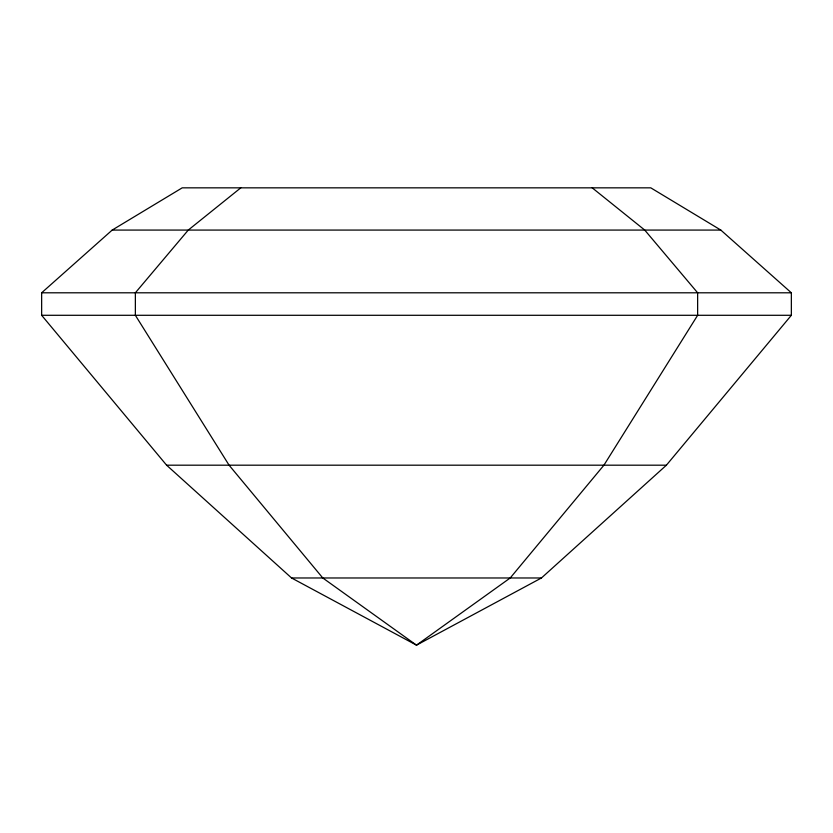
<?xml version="1.0" encoding="UTF-8"?>
<svg xmlns="http://www.w3.org/2000/svg" width="833" height="833" viewBox="0 0 833 833"><rect width="100%" height="100%" fill="white"/><g stroke="black" fill="none" stroke-linecap="round" stroke-linejoin="round"><path stroke-width="1.25" d="M666.4 465.189L791.35 315.291L791.35 292.799L720.816 230.075L650.781 187.841L182.219 187.841L112.184 230.075L41.65 292.799L41.65 315.291L166.6 465.189L291.55 577.977L416.5 645.159L541.45 577.977L666.4 465.189L166.6 465.189M240.789 187.841L188.268 230.075L135.363 292.799L135.363 315.291L229.075 465.189L322.788 577.977L416.5 645.159L510.212 577.977L603.925 465.189L697.638 315.291L697.638 292.799L644.732 230.075L592.211 187.841M112.184 230.075L720.816 230.075M41.65 292.799L791.35 292.799M41.65 315.291L791.35 315.291M291.55 577.977L541.45 577.977"/></g></svg>
